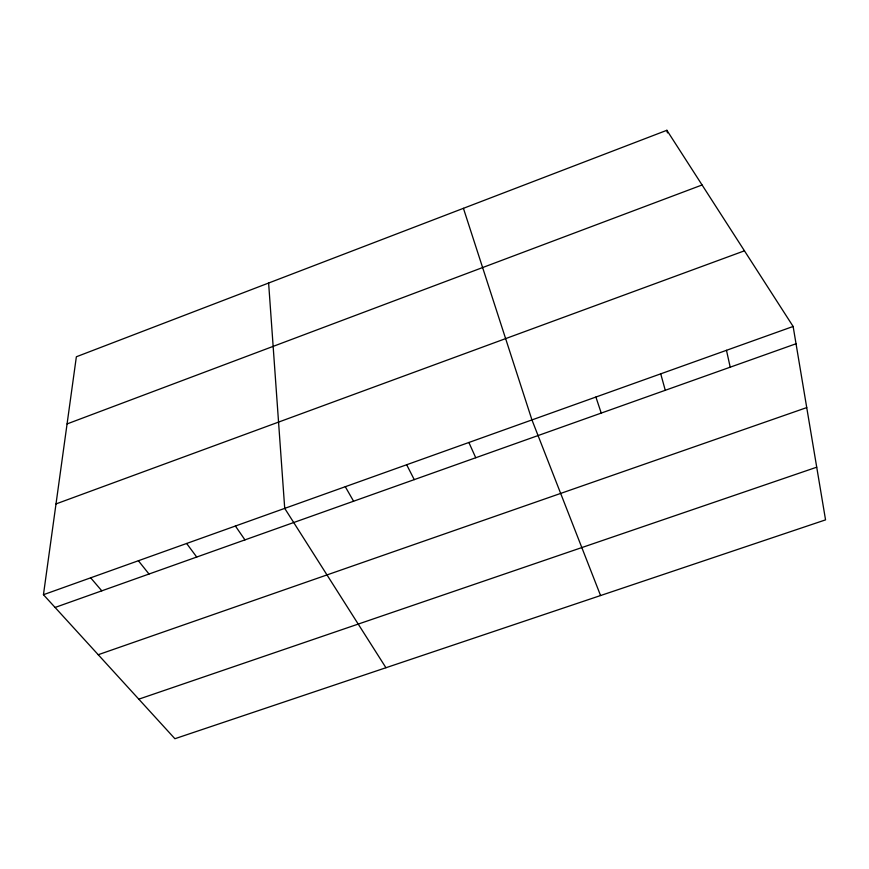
<?xml version="1.0" encoding="UTF-8"?>
<svg xmlns="http://www.w3.org/2000/svg" width="869" height="869" viewBox="0 0 869 869"><rect width="100%" height="100%" fill="white"/><g stroke="black" fill="none" stroke-linecap="round" stroke-linejoin="round"><path stroke-width="1.3" d="M43.45 594.711L76.363 356.768L666.881 130.285L793.136 326.462L825.55 519.868L174.897 738.715L43.45 594.711L793.136 326.462M67.076 423.92L702.076 184.978M56.007 503.922L744.451 250.815M55.084 607.453L796.037 343.755M98.23 654.715L806.736 407.594M138.801 699.165L816.719 467.196M90.669 577.82L101.792 590.833M138.388 560.744L149.001 574.029M186.639 543.473L196.72 557.051M235.412 526.027L244.949 539.877M385.934 667.729L284.717 508.376L268.619 283.033M345.286 486.705L353.585 501.217M406.659 464.752L414.252 479.623M468.88 442.484L475.745 457.746M600.566 595.547L531.947 419.912L463.427 208.321M595.895 397.035L601.239 413.079M660.722 373.833L665.274 390.29M666.881 130.285L667.468 132.892M726.473 350.316L730.21 367.185"/></g></svg>
